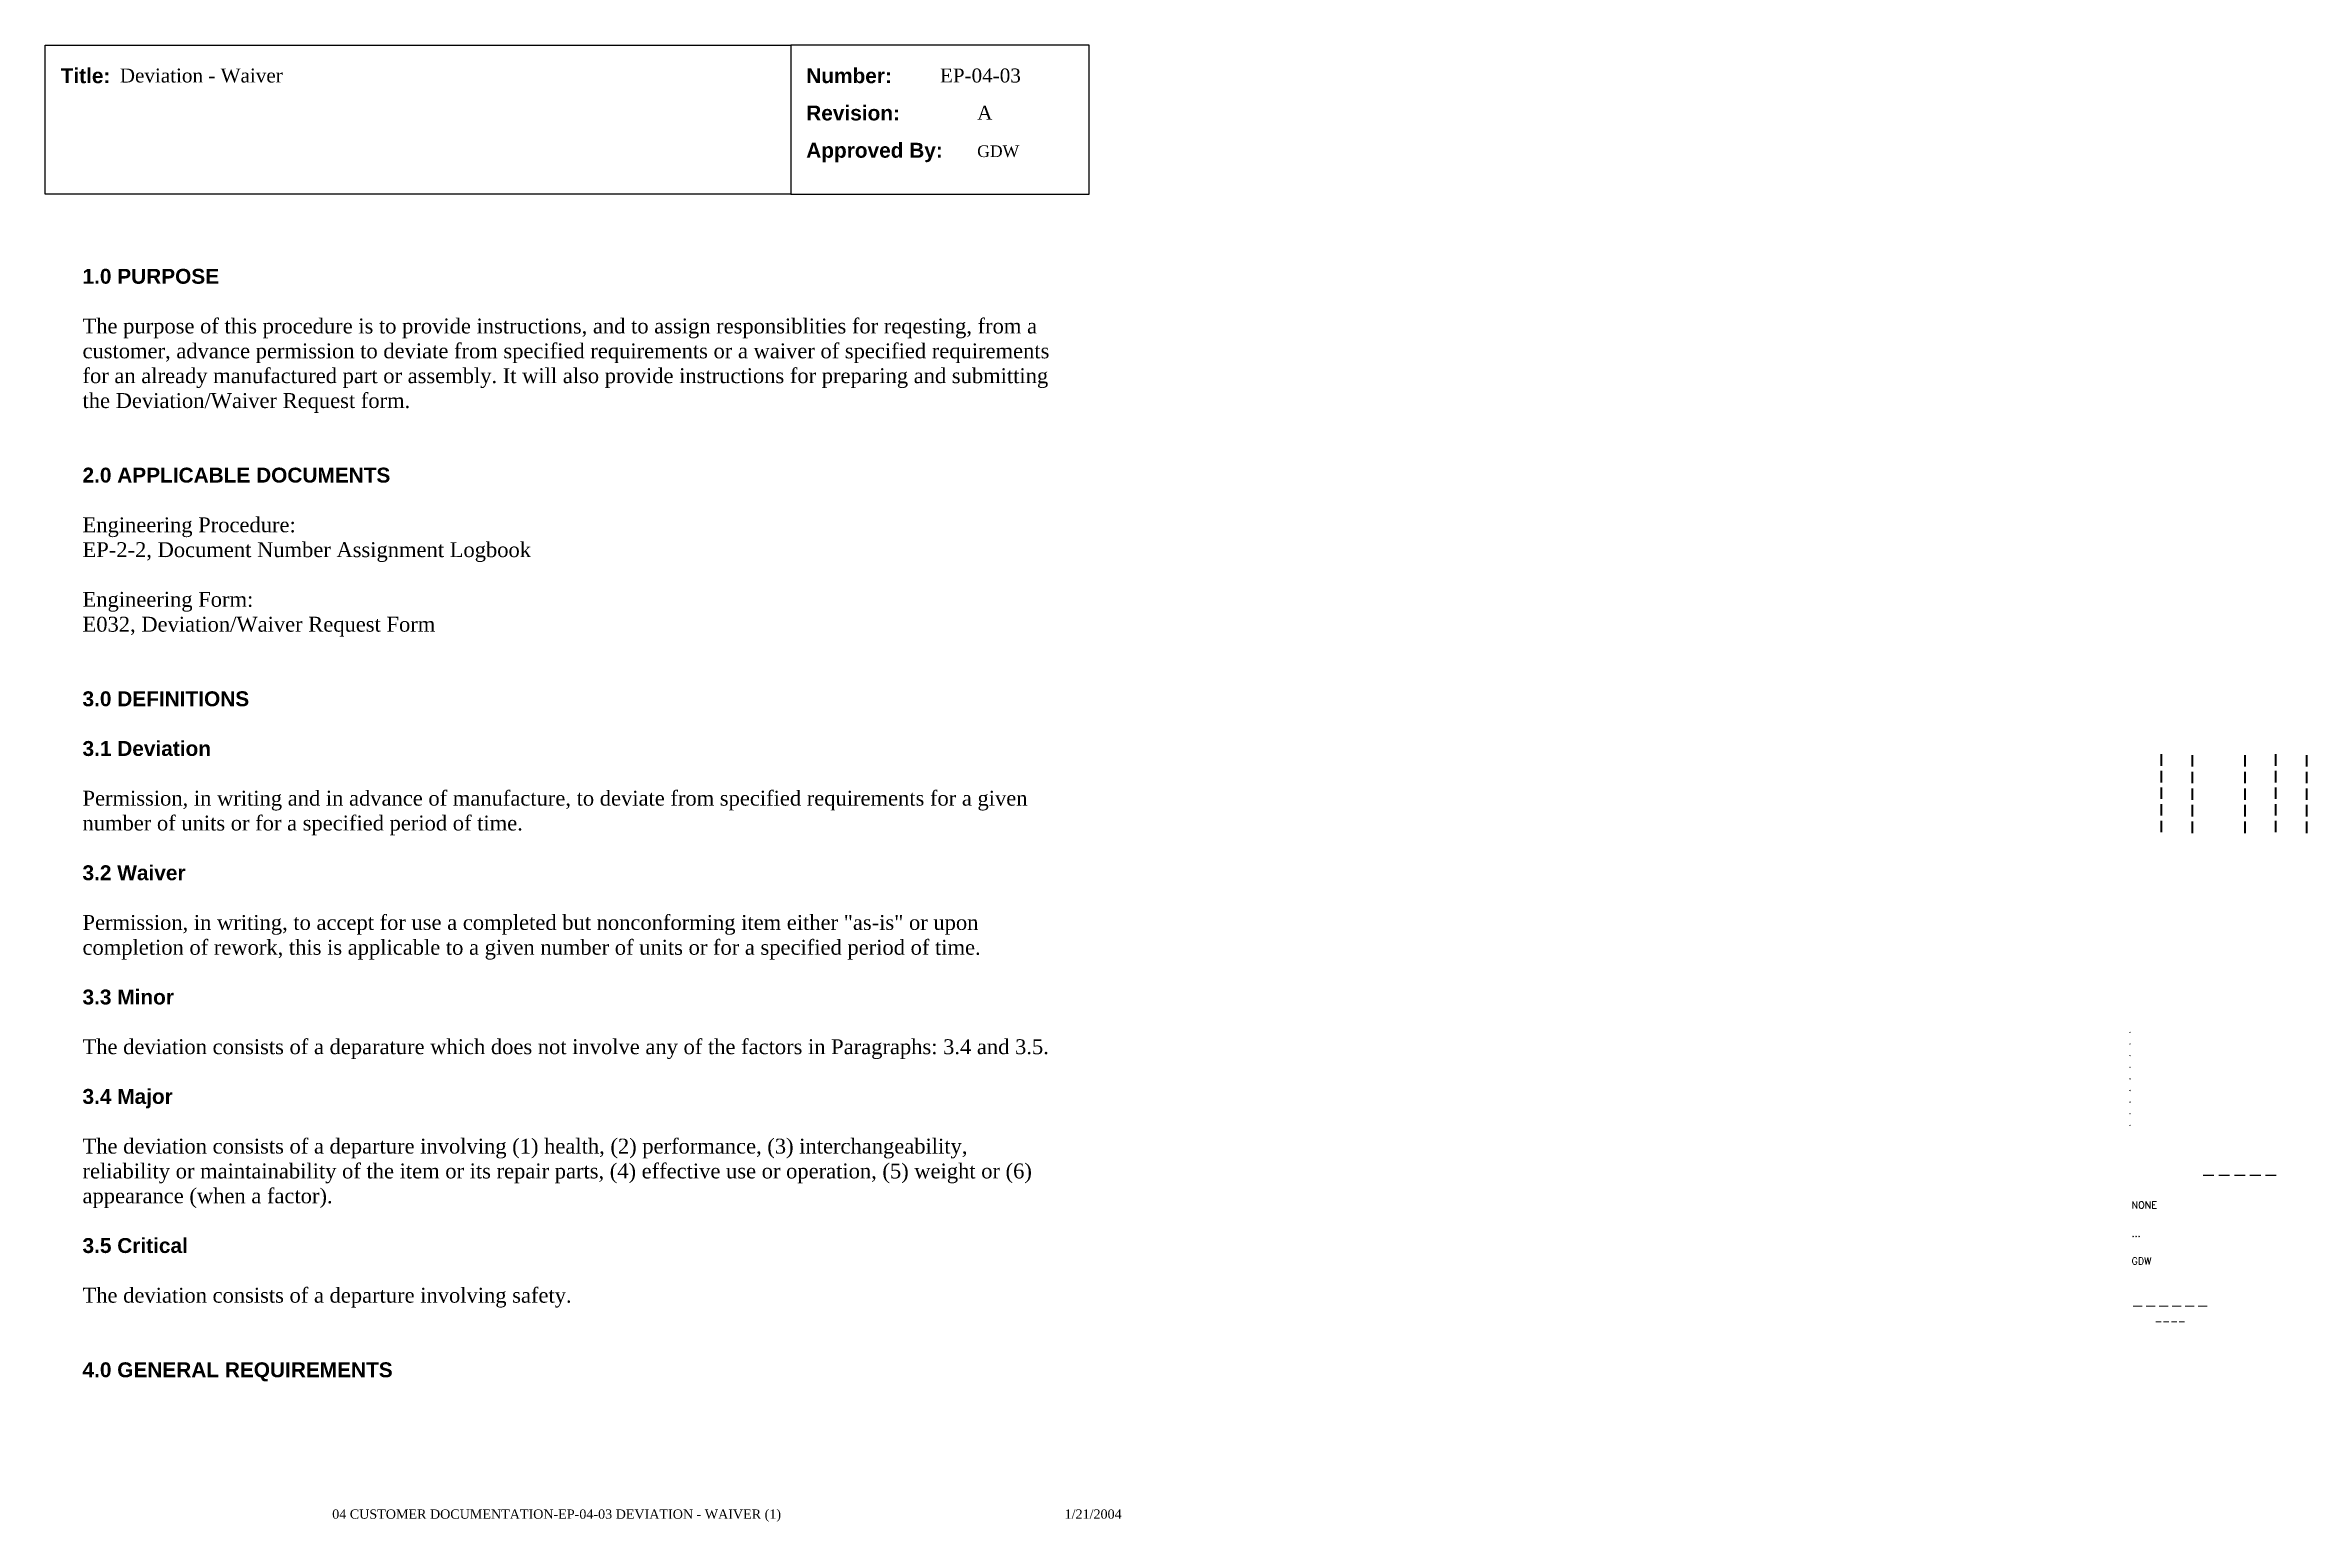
# Paper-space layout 'EP-04-03 Deviation - Waiver (1)' of a CAD drawing. Header units: inches. Extents: x 1 to 31.3, y 0.2 to 20.
import ezdxf
from ezdxf.enums import TextEntityAlignment as Align

# ---------------------------------------------------------------- set-up
doc = ezdxf.new("R2010")
doc.units = ezdxf.units.IN
doc.header["$MEASUREMENT"] = 0
doc.layers.add('TitleBlock_Attributes', color=40, linetype='Continuous', plot=False)
doc.layers.add('TitleBlock_Atts_Print', color=1, linetype='Continuous')
doc.styles.get("Standard").update_dxf_attribs({"font": 'simplex.shx'})
doc.styles.add('style1', font='TIMES.TTF')
doc.styles.add('styleAtt', font='TIMES.TTF')
doc.styles.add('TBBIGTEXT', font='complex.shx')

# ---------------------------------------------------------------- blocks, each defined once
blk = doc.blocks.new('Test1')
at = {"layer": 'TitleBlock_Attributes', "style": 'TBBIGTEXT', "width": 0.8}
for tag, p, height in [('SideLine1', (29.492, 9.408), 0.25), ('SideLine2', (29.906, 9.396), 0.25), ('SideLine3', (30.612, 9.396), 0.25), ('SideLine4', (31.026, 9.408), 0.25), ('SideLine5', (31.44, 9.396), 0.25), ('File-Layout', (28.803, 3.641), 0.125)]:
    blk.add_attdef(tag, p, '', height=height, rotation=90, dxfattribs=at)
at = {"layer": 'TitleBlock_Attributes'}
for tag, p, height in [('REV1', (28.947, 6.754), 0.0625), ('REV2', (28.947, 6.598), 0.0625), ('REV3', (28.947, 6.442), 0.0625), ('REV4', (28.947, 6.286), 0.0625), ('REV5', (28.947, 6.13), 0.0625), ('REV6', (28.947, 5.974), 0.0625), ('REV7', (28.947, 5.818), 0.0625), ('REV8', (28.947, 5.662), 0.0625), ('REV9', (28.947, 5.506), 0.0625), ('SCALE', (28.983, 4.394), 0.0938), ('INCHARGE', (28.983, 4.016), 0.0938), ('DRW', (28.983, 3.641), 0.0938)]:
    blk.add_attdef(tag, p, '', height=height, dxfattribs=at)
at = {"layer": 'TitleBlock_Attributes', "style": 'TBBIGTEXT'}
for tag, height, p in [('PROJNUM', 0.188, (30.434, 4.761)), ('DWG_NUM', 0.156, (31.168, 4.127)), ('CUSTOMER', 0.156, (29.501, 3.017)), ('LOCATION', 0.0938, (29.501, 2.835)), ('DESC_1', 0.188, (29.501, 2.412)), ('DESC_2', 0.188, (29.501, 2.1)), ('DESC_3', 0.188, (29.501, 1.787))]:
    blk.add_attdef(tag, text='', height=height, dxfattribs=at).set_placement(p, align=Align.CENTER)
at = {"layer": 'TitleBlock_Attributes'}
blk.add_attdef('DRW_DATE', text='', height=0.0938, dxfattribs=at).set_placement((31.149, 3.648), align=Align.CENTER)

psp = doc.layouts.new('EP-04-03 Deviation - Waiver (1)')

# ---------------------------------------------------------------- linework, layer by layer
for points in [[(1, 20), (11, 20), (11, 18), (1, 18)], [(11, 18), (15, 18), (15, 20), (11, 20)]]:
    psp.add_lwpolyline(points, close=True)

# ---------------------------------------------------------------- block references
ref = psp.add_blockref('Test1', (0, 0))
ref.add_attrib('CUSTOMER', '------', dxfattribs={"layer": 'TitleBlock_Attributes', "height": 0.1562, "style": 'TBBIGTEXT'}).set_placement((29.501, 3.017), align=Align.CENTER)
ref.add_attrib('LOCATION', '----', dxfattribs={"layer": 'TitleBlock_Attributes', "height": 0.0938, "style": 'TBBIGTEXT'}).set_placement((29.501, 2.835), align=Align.CENTER)
ref.add_attrib('DESC_1', 'Deviation - Waiver', (2, 19.5), dxfattribs={"layer": 'TitleBlock_Atts_Print', "height": 0.1875, "style": 'styleAtt'})
ref.add_attrib('DESC_2', 'EP-04-03', (13, 19.5), dxfattribs={"layer": 'TitleBlock_Atts_Print', "height": 0.1875, "style": 'styleAtt'})
ref.add_attrib('DESC_3', 'A', (13.5, 19), dxfattribs={"layer": 'TitleBlock_Atts_Print', "height": 0.188, "style": 'styleAtt'})
ref.add_attrib('PROJNUM', '-----', dxfattribs={"layer": 'TitleBlock_Attributes', "height": 0.1875, "style": 'TBBIGTEXT'}).set_placement((30.434, 4.761), align=Align.CENTER)
ref.add_attrib('DWG_NUM', 'GDW', (13.5, 18.5), dxfattribs={"layer": 'TitleBlock_Atts_Print', "height": 0.1562, "style": 'styleAtt'})
ref.add_attrib('DRW_DATE', '1/21/2004', dxfattribs={"layer": 'TitleBlock_Atts_Print', "height": 0.125, "style": 'styleAtt'}).set_placement((15.055, 0.232), align=Align.CENTER)
ref.add_attrib('DRW', 'GDW', (28.983, 3.641), dxfattribs={"layer": 'TitleBlock_Attributes', "height": 0.0938})
ref.add_attrib('INCHARGE', '...', (28.983, 4.016), dxfattribs={"layer": 'TitleBlock_Attributes', "height": 0.0938})
ref.add_attrib('SCALE', 'NONE', (28.983, 4.394), dxfattribs={"layer": 'TitleBlock_Attributes', "height": 0.0938})
ref.add_attrib('REV1', '.', (28.947, 6.754), dxfattribs={"layer": 'TitleBlock_Attributes', "height": 0.0625})
ref.add_attrib('REV2', '.', (28.947, 6.598), dxfattribs={"layer": 'TitleBlock_Attributes', "height": 0.0625})
ref.add_attrib('REV3', '.', (28.947, 6.442), dxfattribs={"layer": 'TitleBlock_Attributes', "height": 0.0625})
ref.add_attrib('REV4', '.', (28.947, 6.286), dxfattribs={"layer": 'TitleBlock_Attributes', "height": 0.0625})
ref.add_attrib('REV5', '.', (28.947, 6.13), dxfattribs={"layer": 'TitleBlock_Attributes', "height": 0.0625})
ref.add_attrib('REV6', '.', (28.947, 5.974), dxfattribs={"layer": 'TitleBlock_Attributes', "height": 0.0625})
ref.add_attrib('REV7', '.', (28.947, 5.818), dxfattribs={"layer": 'TitleBlock_Attributes', "height": 0.0625})
ref.add_attrib('REV8', '.', (28.947, 5.662), dxfattribs={"layer": 'TitleBlock_Attributes', "height": 0.0625})
ref.add_attrib('REV9', '.', (28.947, 5.506), dxfattribs={"layer": 'TitleBlock_Attributes', "height": 0.0625})
ref.add_attrib('SideLine1', '-----', (29.492, 9.408), dxfattribs={"layer": 'TitleBlock_Attributes', "height": 0.25, "rotation": 90, "style": 'TBBIGTEXT', "width": 0.8})
ref.add_attrib('SideLine2', '-----', (29.906, 9.396), dxfattribs={"layer": 'TitleBlock_Attributes', "height": 0.25, "rotation": 90, "style": 'TBBIGTEXT', "width": 0.8})
ref.add_attrib('SideLine3', '-----', (30.612, 9.396), dxfattribs={"layer": 'TitleBlock_Attributes', "height": 0.25, "rotation": 90, "style": 'TBBIGTEXT', "width": 0.8})
ref.add_attrib('SideLine4', '-----', (31.026, 9.408), dxfattribs={"layer": 'TitleBlock_Attributes', "height": 0.25, "rotation": 90, "style": 'TBBIGTEXT', "width": 0.8})
ref.add_attrib('SideLine5', '-----', (31.44, 9.396), dxfattribs={"layer": 'TitleBlock_Attributes', "height": 0.25, "rotation": 90, "style": 'TBBIGTEXT', "width": 0.8})
ref.add_attrib('File-Layout', '04 CUSTOMER DOCUMENTATION-EP-04-03 DEVIATION - WAIVER (1)', dxfattribs={"layer": 'TitleBlock_Atts_Print', "height": 0.125, "style": 'styleAtt'}).set_placement((7.859, 0.232), align=Align.CENTER)

# ---------------------------------------------------------------- texts
at = {"color": 5, "char_height": 0.2, "width": 2, "attachment_point": 1, "line_spacing_factor": 1.5, "style": 'style1'}
for s, insert in [('{\\fArial|b1|i0|c0|p34;Title:}', (1.207, 19.691)), ('{\\fArial|b1|i0|c0|p34;Number:\\PRevision:\\PApproved By:}', (11.207, 19.691))]:
    psp.add_mtext(s, dxfattribs=dict(at, insert=insert))
at = {"color": 5, "insert": (1.5, 17), "char_height": 0.2, "width": 13, "attachment_point": 1, "style": 'style1'}
psp.add_mtext('{\\fArial|b1|i0|c0|p34;1.0 PURPOSE\\P\\P}The purpose of this procedure is to provide instructions, and to assign responsiblities for reqesting, from a customer, advance permission to deviate from specified requirements or a waiver of specified requirements for an already manufactured part or assembly. It will also provide instructions for preparing and submitting the Deviation/Waiver Request form.\\P\\P\\P{\\fArial|b1|i0|c0|p34;2.0 APPLICABLE DOCUMENTS\\P\\P}Engineering Procedure:\\PEP-2-2, Document Number Assignment Logbook\\P\\PEngineering Form:\\PE032, Deviation/Waiver Request Form\\P\\P\\P{\\fArial|b1|i0|c0|p34;3.0 DEFINITIONS\\P\\P3.1 Deviation\\P\\P}Permission, in writing and in advance of manufacture, to deviate from specified requirements for a given number of units or for a specified period of time.\\P\\P{\\fArial|b1|i0|c0|p34;3.2 Waiver\\P\\P}Permission, in writing, to accept for use a completed but nonconforming item either "as-is" or upon completion of rework, this is applicable to a given number of units or for a specified period of time.\\P\\P{\\fArial|b1|i0|c0|p34;3.3 Minor\\P\\P}The deviation consists of a deparature which does not involve any of the factors in Paragraphs: 3.4 and 3.5.\\P\\P{\\fArial|b1|i0|c0|p34;3.4 Major\\P\\P}The deviation consists of a departure involving (1) health, (2) performance, (3) interchangeability, reliability or maintainability of the item or its repair parts, (4) effective use or operation, (5) weight or (6) appearance (when a factor).\\P\\P{\\fArial|b1|i0|c0|p34;3.5 Critical\\P\\P}The deviation consists of a departure involving safety.\\P\\P\\P{\\fArial|b1|i0|c0|p34;4.0 GENERAL REQUIREMENTS}', dxfattribs=at)

doc.saveas('drawing.dxf')
